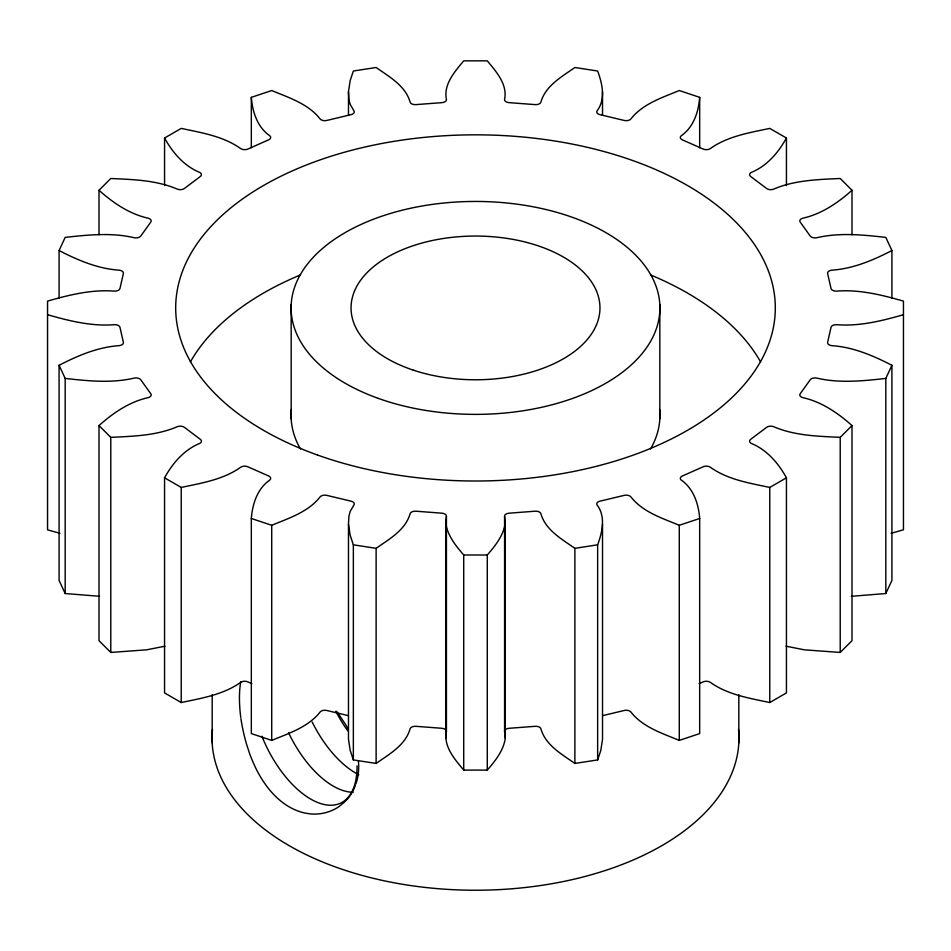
<?xml version="1.0" encoding="UTF-8"?>
<svg xmlns="http://www.w3.org/2000/svg" width="951" height="951" viewBox="0 0 951 951"><rect width="100%" height="100%" fill="white"/><g stroke="black" fill="none" stroke-linecap="round" stroke-linejoin="round"><path stroke-width="1.43" d="M903.45 314.71C881.779 320.915 859.3 326.514 836.583 324.695A5.171 2.984 0 0 0 831.008 327.441L827.655 342.182A5.171 2.984 0 0 0 831.804 345.653C853.118 347.067 873.149 355.615 891.919 365.291L885.821 378.427C862.961 380.971 839.4 383.443 816.754 378.082A5.171 2.984 0 0 0 810.145 379.889L800.29 393.631A5.171 2.984 0 0 0 802.739 397.613C821.533 401.762 837.855 412.936 852.001 425.561L840.22 437.341C817.836 436.283 794.572 435.677 773.662 426.69A5.171 2.984 0 0 0 766.47 427.451L750.791 439.243A5.171 2.984 0 0 0 751.385 443.451C767.017 449.859 778.453 463.327 786.441 477.806L769.775 487.435C749.376 483.084 727.586 479.625 710.266 467.191A5.171 2.984 0 0 0 702.979 466.858L682.545 475.904A5.171 2.984 0 0 0 681.225 480.053C693.648 488.624 698.593 504.078 699.674 518.485L679.276 525.285C662.146 518.164 642.686 512.042 630.858 496.85A5.171 2.984 0 0 0 623.975 495.423L600.176 501.118A5.171 2.984 0 0 0 597.038 504.933C605.93 516.5 602.292 532.287 597.644 544.804L574.88 548.335C561.851 539.134 545.434 530.04 540.869 513.623A5.171 2.984 0 0 0 534.854 511.222L509.32 513.171A5.171 2.984 0 0 0 504.577 516.381L505.302 523.216L505.302 738.321C503.448 750.696 495.245 760.919 487.281 770.096L463.719 770.096C454.863 759.397 443.249 746.511 446.423 731.485A5.171 2.984 0 0 0 441.68 728.276L416.146 726.338A5.171 2.984 0 0 0 410.131 728.728C405.566 745.156 389.149 754.25 376.12 763.439L353.356 759.92L350.194 750.422L348.482 739.272L348.482 524.156L348.934 516.167L350.194 511.424L353.962 504.933A5.171 2.984 0 0 0 350.824 501.118L327.025 495.423A5.171 2.984 0 0 0 320.142 496.85C308.314 512.042 288.854 518.164 271.724 525.285L251.326 518.485C252.407 504.078 257.352 488.624 269.775 480.053A5.171 2.984 0 0 0 268.455 475.904L248.021 466.858A5.171 2.984 0 0 0 240.734 467.191C223.414 479.625 201.624 483.084 181.225 487.435L164.559 477.806C172.547 463.327 183.983 449.859 199.615 443.451A5.171 2.984 0 0 0 200.209 439.243L184.53 427.451A5.171 2.984 0 0 0 177.338 426.69C156.428 435.677 133.164 436.283 110.78 437.341L98.999 425.561C113.145 412.936 129.467 401.762 148.261 397.613A5.171 2.984 0 0 0 150.71 393.631L140.855 379.889A5.171 2.984 0 0 0 134.246 378.082C111.6 383.443 88.039 380.971 65.179 378.427L59.081 365.291C77.851 355.615 97.882 347.067 119.196 345.653A5.171 2.984 0 0 0 123.345 342.182L119.992 327.441A5.171 2.984 0 0 0 114.417 324.695C91.7 326.514 69.221 320.915 47.55 314.71M348.482 115.404L348.482 91.665L350.194 80.514L353.356 71.016L376.12 67.497C389.149 76.686 405.566 85.78 410.131 102.209A5.171 2.984 0 0 0 416.146 104.598L441.68 102.66A5.171 2.984 0 0 0 446.423 99.451C443.249 84.425 454.863 71.539 463.719 60.84L487.281 60.84C496.137 71.539 507.751 84.425 504.577 99.451A5.171 2.984 0 0 0 509.32 102.66L534.854 104.598A5.171 2.984 0 0 0 540.869 102.209C545.434 85.78 561.851 76.686 574.88 67.497L597.644 71.016C602.292 83.545 605.93 99.332 597.038 110.898A5.171 2.984 0 0 0 600.176 114.702L623.975 120.397A5.171 2.984 0 0 0 630.858 118.982C642.686 103.79 662.146 97.668 679.276 90.535L699.674 97.347L699.674 147.785M445.698 738.321L445.698 523.216L446.423 516.381A5.171 2.984 0 0 0 441.68 513.171L416.146 511.222A5.171 2.984 0 0 0 410.131 513.623C405.566 530.04 389.149 539.134 376.12 548.335L353.356 544.804L350.194 535.306L348.482 524.156M699.674 97.347C698.593 111.754 693.648 127.208 681.225 135.767A5.171 2.984 0 0 0 682.545 139.916L702.979 148.974A5.171 2.984 0 0 0 710.266 148.629C727.586 136.207 749.376 132.748 769.775 128.397L786.441 138.014L786.441 185.493M240.758 681.879L240.413 683.817A79.504 27.638 74.8 0 0 240.318 713.726L240.758 717.411M505.302 523.216C503.448 535.591 495.245 545.803 487.281 554.992L487.281 770.096M505.302 738.321L504.577 731.485A5.171 2.984 0 0 1 509.32 728.276L534.854 726.338A5.171 2.984 0 0 1 540.869 728.728C545.434 745.156 561.851 754.25 574.88 763.439L597.644 759.92L600.806 750.422L602.518 739.272L602.518 524.156M355.9 783.85L356.625 781.698A79.504 58.736 39.2 0 0 358.361 760.681M59.081 298.008L59.081 250.541L65.179 237.393C88.039 234.849 111.6 232.389 134.246 237.738A5.171 2.984 0 0 0 140.855 235.931L150.71 222.189A5.171 2.984 0 0 0 148.261 218.219C129.467 214.07 113.145 202.896 98.999 190.271L110.78 178.491C133.164 179.537 156.428 180.143 177.338 189.142A5.171 2.984 0 0 0 184.53 188.381L200.209 176.577A5.171 2.984 0 0 0 199.615 172.381C183.983 165.973 172.547 152.505 164.559 138.014L181.225 128.397C201.624 132.748 223.414 136.207 240.734 148.629A5.171 2.984 0 0 0 248.021 148.974L268.455 139.916A5.171 2.984 0 0 0 269.775 135.767C257.352 127.208 252.407 111.754 251.326 97.347L271.724 90.535C288.854 97.668 308.314 103.79 320.142 118.982A5.171 2.984 0 0 0 327.025 120.397L350.824 114.702A5.171 2.984 0 0 0 353.962 110.898L350.194 104.396L348.934 99.653L348.482 91.665M851.43 596.289L885.821 593.543L891.919 580.395L891.919 365.291M786.441 138.014C778.453 152.505 767.017 165.973 751.385 172.381A5.171 2.984 0 0 0 750.791 176.577L766.47 188.381A5.171 2.984 0 0 0 773.662 189.142C794.572 180.143 817.836 179.537 840.22 178.491L852.001 190.271L852.001 234.766M786.097 646.216L804.415 649.83L840.22 652.445L852.001 640.665L852.001 425.561M852.001 190.271C837.855 202.896 821.533 214.07 802.739 218.219A5.171 2.984 0 0 0 800.29 222.189L810.145 235.931A5.171 2.984 0 0 0 816.754 237.738C839.4 232.389 862.961 234.849 885.821 237.393L891.919 250.541L891.919 298.008M699.14 683.662L702.979 681.962A5.171 2.984 0 0 1 710.266 682.307C727.586 694.729 749.376 698.189 769.775 702.539L786.441 692.922L786.441 477.806M891.919 250.541C873.149 260.217 853.118 268.764 831.804 270.167A5.171 2.984 0 0 0 827.655 273.65L831.008 288.391A5.171 2.984 0 0 0 836.583 291.125C859.3 289.318 881.779 294.905 903.45 301.11L903.45 529.826L891.123 533.285M251.326 518.485L251.326 733.59L271.724 740.401C288.854 733.269 308.314 727.146 320.142 711.954A5.171 2.984 0 0 1 327.025 710.54L348.018 715.556M602.982 715.556L623.975 710.54A5.171 2.984 0 0 1 630.858 711.954C642.686 727.146 662.146 733.269 679.276 740.401L699.674 733.59L699.674 518.485M164.903 646.216L146.585 649.83L110.78 652.445L98.999 640.665L98.999 425.561M164.559 477.806L164.559 692.922L181.225 702.539C201.624 698.189 223.414 694.729 240.734 682.307A5.171 2.984 0 0 1 248.021 681.962L251.86 683.662M445.698 523.216C447.552 535.591 455.755 545.803 463.719 554.992L487.281 554.992M99.57 596.289L65.179 593.543L59.081 580.395L59.081 365.291M59.877 533.285L47.55 529.826L47.55 301.11C69.221 294.905 91.7 289.318 114.417 291.125A5.171 2.984 0 0 0 119.992 288.391L123.345 273.65A5.171 2.984 0 0 0 119.196 270.167C97.882 268.764 77.851 260.217 59.081 250.541M885.821 378.427L885.821 593.543M840.22 437.341L840.22 652.445M769.775 487.435L769.775 702.539M738.82 694.789L738.82 742.909M679.276 525.285L679.276 740.401M659.828 304.57L659.828 418.809M602.518 91.665L602.518 115.404M597.644 544.804L597.644 759.92M574.88 548.335L574.88 763.439M504.577 516.381L504.577 731.485M463.719 554.992L463.719 770.096M446.423 516.381L446.423 731.485M376.12 548.335L376.12 763.439M353.356 544.804L353.356 759.92M291.172 304.57L291.172 418.809M271.724 525.285L271.724 740.401M251.326 97.347L251.326 147.785M212.18 694.789L212.18 742.909M181.225 487.435L181.225 702.539M164.559 138.014L164.559 185.493M110.78 437.341L110.78 652.445M98.999 190.271L98.999 234.766M65.179 378.427L65.179 593.543M190.366 361.974A299.815 173.094 0 0 1 300.552 274.898M650.448 274.898A299.815 173.094 0 0 1 760.634 361.974M659.625 409.453A184.423 106.476 0 0 1 650.532 449.003M300.468 449.003A184.423 106.476 0 0 1 291.375 409.453M738.511 729.262A263.451 152.101 0 0 1 475.5 890.231A263.451 152.101 0 0 1 212.489 729.262M240.924 718.635A82.82 32.572 72.4 0 0 246.487 744.015L249.816 754.214A85.542 37.422 69.9 0 0 256.128 768.883C265.698 788.082 280.949 806.46 302.347 812.439A84.841 53.375 55.1 0 0 314.032 814.104A85.59 56.537 51.5 0 0 325.468 812.713L329.082 811.619A85.602 59.021 47.7 0 0 339.15 806.496L344.987 801.657A82.903 59.319 43.6 0 0 355.365 785.514M336.571 711.336A85.542 58.974 47.7 0 1 339.685 715.651L345.475 724.424A82.82 59.259 43.6 0 1 348.042 728.906M347.781 730.843A82.452 42.058 63.9 0 1 335.834 711.289M358.8 774.744A82.452 42.058 63.9 0 1 312.154 721.975M353.237 792.242A82.452 42.058 63.9 0 1 288.522 732.65M357.041 765.9A82.452 42.058 63.9 0 1 320.915 803.643A82.452 42.058 63.9 0 1 261.894 736.205M317.515 455.03A299.815 173.094 0 0 0 775.16 313.355A299.815 173.094 0 0 0 333.825 155.37A299.815 173.094 0 0 0 317.515 455.03M378.32 398.398A184.423 106.476 0 0 0 659.828 311.262A184.423 106.476 0 0 0 388.353 214.082A184.423 106.476 0 0 0 378.32 398.398M413.269 370.141A124.462 71.86 0 0 0 599.962 307.91A124.462 71.86 0 0 0 413.269 245.679A124.462 71.86 0 0 0 413.269 370.141"/></g></svg>
